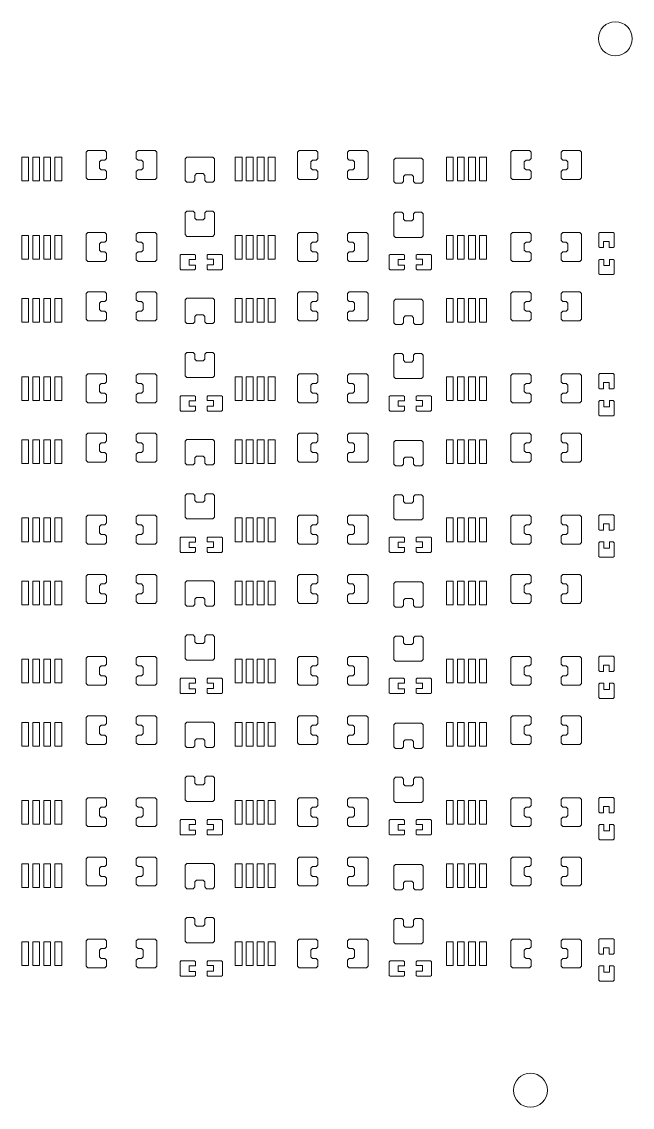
# Model space of a CAD drawing. Header units: millimetres. Extents: x 65 to 141, y 93 to 236.
# Drawn here: x 104.6 to 140.6, y 92.5 to 156.4 of the extents above; entities that cross this region are included whole.
import ezdxf

# ---------------------------------------------------------------- set-up
doc = ezdxf.new("R2010")
doc.units = ezdxf.units.MM
doc.header["$MEASUREMENT"] = 0
doc.layers.add('Multi-Layer', color=7, linetype='Continuous', lineweight=0)

# ---------------------------------------------------------------- blocks, each defined once
blk = doc.blocks.new('Block_0')
at = {"layer": 'Multi-Layer', "color": 1, "lineweight": 9, "true_color": 0xff0000}
for points in [[(105.005, 147.06), (105.005, 148.457), (104.599, 148.457), (104.599, 147.06)], [(105.249, 148.457), (105.249, 147.06), (105.655, 147.06), (105.655, 148.457)], [(105.899, 148.457), (105.899, 147.06), (106.305, 147.06), (106.305, 148.457)], [(106.549, 148.457), (106.549, 147.06), (106.955, 147.06), (106.955, 148.457)], [(108.393, 148.749), (108.393, 147.248), (108.493, 147.148), (109.501, 147.148), (109.601, 147.248), (109.601, 147.609), (109.501, 147.709), (109.29, 147.709), (109.19, 147.809), (109.19, 148.188), (109.29, 148.288), (109.501, 148.288), (109.601, 148.388), (109.601, 148.749), (109.501, 148.849), (108.493, 148.849)], [(112.558, 147.248), (112.558, 148.749), (112.458, 148.849), (111.451, 148.849), (111.351, 148.749), (111.351, 148.388), (111.451, 148.288), (111.662, 148.288), (111.762, 148.188), (111.762, 147.809), (111.662, 147.709), (111.451, 147.709), (111.351, 147.609), (111.351, 147.248), (111.451, 147.148), (112.458, 147.148)], [(115.955, 148.37), (115.855, 148.47), (114.327, 148.47), (114.227, 148.37), (114.227, 147.085), (114.327, 146.985), (114.697, 146.985), (114.797, 147.085), (114.797, 147.39), (114.897, 147.49), (115.284, 147.49), (115.384, 147.39), (115.384, 147.085), (115.484, 146.985), (115.855, 146.985), (115.955, 147.085)], [(117.578, 147.06), (117.578, 148.457), (117.172, 148.457), (117.172, 147.06)], [(118.228, 147.06), (118.228, 148.457), (117.822, 148.457), (117.822, 147.06)], [(118.472, 148.457), (118.472, 147.06), (118.878, 147.06), (118.878, 148.457)], [(119.122, 148.457), (119.122, 147.06), (119.528, 147.06), (119.528, 148.457)], [(120.839, 148.749), (120.839, 147.248), (120.939, 147.148), (121.947, 147.148), (122.047, 147.248), (122.047, 147.609), (121.947, 147.709), (121.736, 147.709), (121.636, 147.809), (121.636, 148.188), (121.736, 148.288), (121.947, 148.288), (122.047, 148.388), (122.047, 148.749), (121.947, 148.849), (120.939, 148.849)], [(125.005, 147.248), (125.005, 148.749), (124.905, 148.849), (123.897, 148.849), (123.797, 148.749), (123.797, 148.388), (123.897, 148.288), (124.108, 148.288), (124.208, 148.188), (124.208, 147.809), (124.108, 147.709), (123.897, 147.709), (123.797, 147.609), (123.797, 147.248), (123.897, 147.148), (124.905, 147.148)], [(128.245, 148.309), (128.145, 148.409), (126.617, 148.409), (126.517, 148.309), (126.517, 147.024), (126.617, 146.924), (126.987, 146.924), (127.087, 147.024), (127.087, 147.329), (127.187, 147.429), (127.575, 147.429), (127.675, 147.329), (127.675, 147.024), (127.775, 146.924), (128.145, 146.924), (128.245, 147.024)], [(130.024, 147.06), (130.024, 148.457), (129.618, 148.457), (129.618, 147.06)], [(130.268, 148.457), (130.268, 147.06), (130.674, 147.06), (130.674, 148.457)], [(130.918, 148.457), (130.918, 147.06), (131.324, 147.06), (131.324, 148.457)], [(131.568, 148.457), (131.568, 147.06), (131.974, 147.06), (131.974, 148.457)], [(133.412, 148.749), (133.412, 147.248), (133.512, 147.148), (134.52, 147.148), (134.62, 147.248), (134.62, 147.609), (134.52, 147.709), (134.309, 147.709), (134.209, 147.809), (134.209, 148.188), (134.309, 148.288), (134.52, 148.288), (134.62, 148.388), (134.62, 148.749), (134.52, 148.849), (133.512, 148.849)], [(137.578, 147.248), (137.578, 148.749), (137.478, 148.849), (136.47, 148.849), (136.37, 148.749), (136.37, 148.388), (136.47, 148.288), (136.681, 148.288), (136.781, 148.188), (136.781, 147.809), (136.681, 147.709), (136.47, 147.709), (136.37, 147.609), (136.37, 147.248), (136.47, 147.148), (137.478, 147.148)], [(114.227, 145.185), (114.227, 143.9), (114.327, 143.8), (115.855, 143.8), (115.955, 143.9), (115.955, 145.185), (115.855, 145.285), (115.484, 145.285), (115.384, 145.185), (115.384, 144.88), (115.284, 144.78), (114.897, 144.78), (114.797, 144.88), (114.797, 145.185), (114.697, 145.285), (114.327, 145.285)], [(126.517, 145.124), (126.517, 143.839), (126.617, 143.739), (128.145, 143.739), (128.245, 143.839), (128.245, 145.124), (128.145, 145.224), (127.775, 145.224), (127.675, 145.124), (127.675, 144.819), (127.575, 144.719), (127.187, 144.719), (127.087, 144.819), (127.087, 145.124), (126.987, 145.224), (126.617, 145.224)], [(105.005, 142.46), (105.005, 143.857), (104.599, 143.857), (104.599, 142.46)], [(105.249, 143.857), (105.249, 142.46), (105.655, 142.46), (105.655, 143.857)], [(105.899, 143.857), (105.899, 142.46), (106.305, 142.46), (106.305, 143.857)], [(106.549, 143.857), (106.549, 142.46), (106.955, 142.46), (106.955, 143.857)], [(108.393, 143.923), (108.393, 142.422), (108.493, 142.322), (109.501, 142.322), (109.601, 142.422), (109.601, 142.783), (109.501, 142.883), (109.29, 142.883), (109.19, 142.983), (109.19, 143.362), (109.29, 143.462), (109.501, 143.462), (109.601, 143.562), (109.601, 143.923), (109.501, 144.023), (108.493, 144.023)], [(112.558, 142.422), (112.558, 143.923), (112.458, 144.023), (111.451, 144.023), (111.351, 143.923), (111.351, 143.562), (111.451, 143.462), (111.662, 143.462), (111.762, 143.362), (111.762, 142.983), (111.662, 142.883), (111.451, 142.883), (111.351, 142.783), (111.351, 142.422), (111.451, 142.322), (112.458, 142.322)], [(117.578, 142.46), (117.578, 143.857), (117.172, 143.857), (117.172, 142.46)], [(118.228, 142.46), (118.228, 143.857), (117.822, 143.857), (117.822, 142.46)], [(118.472, 143.857), (118.472, 142.46), (118.878, 142.46), (118.878, 143.857)], [(119.122, 143.857), (119.122, 142.46), (119.528, 142.46), (119.528, 143.857)], [(120.839, 143.923), (120.839, 142.422), (120.939, 142.322), (121.947, 142.322), (122.047, 142.422), (122.047, 142.783), (121.947, 142.883), (121.736, 142.883), (121.636, 142.983), (121.636, 143.362), (121.736, 143.462), (121.947, 143.462), (122.047, 143.562), (122.047, 143.923), (121.947, 144.023), (120.939, 144.023)], [(125.005, 142.422), (125.005, 143.923), (124.905, 144.023), (123.897, 144.023), (123.797, 143.923), (123.797, 143.562), (123.897, 143.462), (124.108, 143.462), (124.208, 143.362), (124.208, 142.983), (124.108, 142.883), (123.897, 142.883), (123.797, 142.783), (123.797, 142.422), (123.897, 142.322), (124.905, 142.322)], [(130.024, 142.46), (130.024, 143.857), (129.618, 143.857), (129.618, 142.46)], [(130.268, 143.857), (130.268, 142.46), (130.674, 142.46), (130.674, 143.857)], [(130.918, 143.857), (130.918, 142.46), (131.324, 142.46), (131.324, 143.857)], [(131.568, 143.857), (131.568, 142.46), (131.974, 142.46), (131.974, 143.857)], [(133.412, 143.923), (133.412, 142.422), (133.512, 142.322), (134.52, 142.322), (134.62, 142.422), (134.62, 142.783), (134.52, 142.883), (134.309, 142.883), (134.209, 142.983), (134.209, 143.362), (134.309, 143.462), (134.52, 143.462), (134.62, 143.562), (134.62, 143.923), (134.52, 144.023), (133.512, 144.023)], [(137.578, 142.422), (137.578, 143.923), (137.478, 144.023), (136.47, 144.023), (136.37, 143.923), (136.37, 143.562), (136.47, 143.462), (136.681, 143.462), (136.781, 143.362), (136.781, 142.983), (136.681, 142.883), (136.47, 142.883), (136.37, 142.783), (136.37, 142.422), (136.47, 142.322), (137.478, 142.322)], [(139.501, 143.186), (139.501, 143.986), (139.451, 144.036), (138.651, 144.036), (138.601, 143.986), (138.601, 143.186), (138.651, 143.136), (138.879, 143.136), (138.879, 143.506), (139.209, 143.506), (139.209, 143.136), (139.451, 143.136)], [(113.93, 142.683), (113.93, 141.883), (113.98, 141.833), (114.78, 141.833), (114.83, 141.883), (114.83, 142.111), (114.46, 142.111), (114.46, 142.441), (114.83, 142.441), (114.83, 142.683), (114.78, 142.733), (113.98, 142.733)], [(116.42, 141.883), (116.42, 142.683), (116.37, 142.733), (115.57, 142.733), (115.52, 142.683), (115.52, 142.455), (115.89, 142.455), (115.89, 142.125), (115.52, 142.125), (115.52, 141.883), (115.57, 141.833), (116.37, 141.833)], [(126.249, 142.683), (126.249, 141.883), (126.299, 141.833), (127.099, 141.833), (127.149, 141.883), (127.149, 142.111), (126.779, 142.111), (126.779, 142.441), (127.149, 142.441), (127.149, 142.683), (127.099, 142.733), (126.299, 142.733)], [(128.739, 141.883), (128.739, 142.683), (128.689, 142.733), (127.889, 142.733), (127.839, 142.683), (127.839, 142.455), (128.209, 142.455), (128.209, 142.125), (127.839, 142.125), (127.839, 141.883), (127.889, 141.833), (128.689, 141.833)], [(138.601, 142.396), (138.601, 141.596), (138.651, 141.546), (139.451, 141.546), (139.501, 141.596), (139.501, 142.396), (139.451, 142.446), (139.223, 142.446), (139.223, 142.076), (138.893, 142.076), (138.893, 142.446), (138.651, 142.446)], [(105.005, 138.743), (105.005, 140.14), (104.599, 140.14), (104.599, 138.743)], [(105.249, 140.14), (105.249, 138.743), (105.655, 138.743), (105.655, 140.14)], [(105.899, 140.14), (105.899, 138.743), (106.305, 138.743), (106.305, 140.14)], [(106.549, 140.14), (106.549, 138.743), (106.955, 138.743), (106.955, 140.14)], [(108.393, 140.432), (108.393, 138.931), (108.493, 138.831), (109.501, 138.831), (109.601, 138.931), (109.601, 139.293), (109.501, 139.393), (109.29, 139.393), (109.19, 139.493), (109.19, 139.871), (109.29, 139.971), (109.501, 139.971), (109.601, 140.071), (109.601, 140.432), (109.501, 140.532), (108.493, 140.532)], [(112.558, 138.931), (112.558, 140.432), (112.458, 140.532), (111.451, 140.532), (111.351, 140.432), (111.351, 140.071), (111.451, 139.971), (111.662, 139.971), (111.762, 139.871), (111.762, 139.493), (111.662, 139.393), (111.451, 139.393), (111.351, 139.293), (111.351, 138.931), (111.451, 138.831), (112.458, 138.831)], [(114.327, 140.154), (114.227, 140.054), (114.227, 138.769), (114.327, 138.669), (114.697, 138.669), (114.797, 138.769), (114.797, 139.074), (114.897, 139.174), (115.284, 139.174), (115.384, 139.074), (115.384, 138.769), (115.484, 138.669), (115.855, 138.669), (115.955, 138.769), (115.955, 140.054), (115.855, 140.154)], [(117.578, 138.743), (117.578, 140.14), (117.172, 140.14), (117.172, 138.743)], [(118.228, 138.743), (118.228, 140.14), (117.822, 140.14), (117.822, 138.743)], [(118.472, 140.14), (118.472, 138.743), (118.878, 138.743), (118.878, 140.14)], [(119.122, 140.14), (119.122, 138.743), (119.528, 138.743), (119.528, 140.14)], [(120.839, 140.432), (120.839, 138.931), (120.939, 138.831), (121.947, 138.831), (122.047, 138.931), (122.047, 139.293), (121.947, 139.393), (121.736, 139.393), (121.636, 139.493), (121.636, 139.871), (121.736, 139.971), (121.947, 139.971), (122.047, 140.071), (122.047, 140.432), (121.947, 140.532), (120.939, 140.532)], [(125.005, 138.931), (125.005, 140.432), (124.905, 140.532), (123.897, 140.532), (123.797, 140.432), (123.797, 140.071), (123.897, 139.971), (124.108, 139.971), (124.208, 139.871), (124.208, 139.493), (124.108, 139.393), (123.897, 139.393), (123.797, 139.293), (123.797, 138.931), (123.897, 138.831), (124.905, 138.831)], [(126.617, 140.093), (126.517, 139.993), (126.517, 138.708), (126.617, 138.608), (126.987, 138.608), (127.087, 138.708), (127.087, 139.013), (127.187, 139.113), (127.575, 139.113), (127.675, 139.013), (127.675, 138.708), (127.775, 138.608), (128.145, 138.608), (128.245, 138.708), (128.245, 139.993), (128.145, 140.093)], [(130.024, 138.743), (130.024, 140.14), (129.618, 140.14), (129.618, 138.743)], [(130.268, 140.14), (130.268, 138.743), (130.674, 138.743), (130.674, 140.14)], [(130.918, 140.14), (130.918, 138.743), (131.324, 138.743), (131.324, 140.14)], [(131.568, 140.14), (131.568, 138.743), (131.974, 138.743), (131.974, 140.14)], [(133.412, 140.432), (133.412, 138.931), (133.512, 138.831), (134.52, 138.831), (134.62, 138.931), (134.62, 139.293), (134.52, 139.393), (134.309, 139.393), (134.209, 139.493), (134.209, 139.871), (134.309, 139.971), (134.52, 139.971), (134.62, 140.071), (134.62, 140.432), (134.52, 140.532), (133.512, 140.532)], [(137.578, 138.931), (137.578, 140.432), (137.478, 140.532), (136.47, 140.532), (136.37, 140.432), (136.37, 140.071), (136.47, 139.971), (136.681, 139.971), (136.781, 139.871), (136.781, 139.493), (136.681, 139.393), (136.47, 139.393), (136.37, 139.293), (136.37, 138.931), (136.47, 138.831), (137.478, 138.831)], [(114.227, 136.869), (114.227, 135.584), (114.327, 135.484), (115.855, 135.484), (115.955, 135.584), (115.955, 136.869), (115.855, 136.969), (115.484, 136.969), (115.384, 136.869), (115.384, 136.564), (115.284, 136.464), (114.897, 136.464), (114.797, 136.564), (114.797, 136.869), (114.697, 136.969), (114.327, 136.969)], [(126.517, 136.808), (126.517, 135.523), (126.617, 135.423), (128.145, 135.423), (128.245, 135.523), (128.245, 136.808), (128.145, 136.908), (127.775, 136.908), (127.675, 136.808), (127.675, 136.503), (127.575, 136.403), (127.187, 136.403), (127.087, 136.503), (127.087, 136.808), (126.987, 136.908), (126.617, 136.908)], [(105.005, 134.143), (105.005, 135.54), (104.599, 135.54), (104.599, 134.143)], [(105.249, 135.54), (105.249, 134.143), (105.655, 134.143), (105.655, 135.54)], [(105.899, 135.54), (105.899, 134.143), (106.305, 134.143), (106.305, 135.54)], [(106.549, 135.54), (106.549, 134.143), (106.955, 134.143), (106.955, 135.54)], [(108.393, 135.606), (108.393, 134.105), (108.493, 134.005), (109.501, 134.005), (109.601, 134.105), (109.601, 134.467), (109.501, 134.567), (109.29, 134.567), (109.19, 134.667), (109.19, 135.045), (109.29, 135.145), (109.501, 135.145), (109.601, 135.245), (109.601, 135.606), (109.501, 135.706), (108.493, 135.706)], [(112.558, 134.105), (112.558, 135.606), (112.458, 135.706), (111.451, 135.706), (111.351, 135.606), (111.351, 135.245), (111.451, 135.145), (111.662, 135.145), (111.762, 135.045), (111.762, 134.667), (111.662, 134.567), (111.451, 134.567), (111.351, 134.467), (111.351, 134.105), (111.451, 134.005), (112.458, 134.005)], [(117.578, 134.143), (117.578, 135.54), (117.172, 135.54), (117.172, 134.143)], [(118.228, 134.143), (118.228, 135.54), (117.822, 135.54), (117.822, 134.143)], [(118.472, 135.54), (118.472, 134.143), (118.878, 134.143), (118.878, 135.54)], [(119.122, 135.54), (119.122, 134.143), (119.528, 134.143), (119.528, 135.54)], [(120.839, 135.606), (120.839, 134.105), (120.939, 134.005), (121.947, 134.005), (122.047, 134.105), (122.047, 134.467), (121.947, 134.567), (121.736, 134.567), (121.636, 134.667), (121.636, 135.045), (121.736, 135.145), (121.947, 135.145), (122.047, 135.245), (122.047, 135.606), (121.947, 135.706), (120.939, 135.706)], [(125.005, 134.105), (125.005, 135.606), (124.905, 135.706), (123.897, 135.706), (123.797, 135.606), (123.797, 135.245), (123.897, 135.145), (124.108, 135.145), (124.208, 135.045), (124.208, 134.667), (124.108, 134.567), (123.897, 134.567), (123.797, 134.467), (123.797, 134.105), (123.897, 134.005), (124.905, 134.005)], [(130.024, 134.143), (130.024, 135.54), (129.618, 135.54), (129.618, 134.143)], [(130.268, 135.54), (130.268, 134.143), (130.674, 134.143), (130.674, 135.54)], [(130.918, 135.54), (130.918, 134.143), (131.324, 134.143), (131.324, 135.54)], [(131.568, 135.54), (131.568, 134.143), (131.974, 134.143), (131.974, 135.54)], [(133.412, 135.606), (133.412, 134.105), (133.512, 134.005), (134.52, 134.005), (134.62, 134.105), (134.62, 134.467), (134.52, 134.567), (134.309, 134.567), (134.209, 134.667), (134.209, 135.045), (134.309, 135.145), (134.52, 135.145), (134.62, 135.245), (134.62, 135.606), (134.52, 135.706), (133.512, 135.706)], [(137.578, 134.105), (137.578, 135.606), (137.478, 135.706), (136.47, 135.706), (136.37, 135.606), (136.37, 135.245), (136.47, 135.145), (136.681, 135.145), (136.781, 135.045), (136.781, 134.667), (136.681, 134.567), (136.47, 134.567), (136.37, 134.467), (136.37, 134.105), (136.47, 134.005), (137.478, 134.005)], [(139.501, 134.87), (139.501, 135.67), (139.451, 135.72), (138.651, 135.72), (138.601, 135.67), (138.601, 134.87), (138.651, 134.82), (138.879, 134.82), (138.879, 135.19), (139.209, 135.19), (139.209, 134.82), (139.451, 134.82)], [(113.93, 134.367), (113.93, 133.567), (113.98, 133.517), (114.78, 133.517), (114.83, 133.567), (114.83, 133.795), (114.46, 133.795), (114.46, 134.125), (114.83, 134.125), (114.83, 134.367), (114.78, 134.417), (113.98, 134.417)], [(116.42, 133.567), (116.42, 134.367), (116.37, 134.417), (115.57, 134.417), (115.52, 134.367), (115.52, 134.139), (115.89, 134.139), (115.89, 133.809), (115.52, 133.809), (115.52, 133.567), (115.57, 133.517), (116.37, 133.517)], [(126.249, 134.367), (126.249, 133.567), (126.299, 133.517), (127.099, 133.517), (127.149, 133.567), (127.149, 133.795), (126.779, 133.795), (126.779, 134.125), (127.149, 134.125), (127.149, 134.367), (127.099, 134.417), (126.299, 134.417)], [(128.739, 133.567), (128.739, 134.367), (128.689, 134.417), (127.889, 134.417), (127.839, 134.367), (127.839, 134.139), (128.209, 134.139), (128.209, 133.809), (127.839, 133.809), (127.839, 133.567), (127.889, 133.517), (128.689, 133.517)], [(138.601, 134.08), (138.601, 133.28), (138.651, 133.23), (139.451, 133.23), (139.501, 133.28), (139.501, 134.08), (139.451, 134.13), (139.223, 134.13), (139.223, 133.76), (138.893, 133.76), (138.893, 134.13), (138.651, 134.13)], [(105.005, 130.427), (105.005, 131.824), (104.599, 131.824), (104.599, 130.427)], [(105.249, 131.824), (105.249, 130.427), (105.655, 130.427), (105.655, 131.824)], [(105.899, 131.824), (105.899, 130.427), (106.305, 130.427), (106.305, 131.824)], [(106.549, 131.824), (106.549, 130.427), (106.955, 130.427), (106.955, 131.824)], [(108.393, 132.116), (108.393, 130.615), (108.493, 130.515), (109.501, 130.515), (109.601, 130.615), (109.601, 130.976), (109.501, 131.076), (109.29, 131.076), (109.19, 131.176), (109.19, 131.554), (109.29, 131.654), (109.501, 131.654), (109.601, 131.754), (109.601, 132.116), (109.501, 132.216), (108.493, 132.216)], [(112.558, 130.615), (112.558, 132.116), (112.458, 132.216), (111.451, 132.216), (111.351, 132.116), (111.351, 131.754), (111.451, 131.654), (111.662, 131.654), (111.762, 131.554), (111.762, 131.176), (111.662, 131.076), (111.451, 131.076), (111.351, 130.976), (111.351, 130.615), (111.451, 130.515), (112.458, 130.515)], [(114.327, 131.837), (114.227, 131.737), (114.227, 130.452), (114.327, 130.352), (114.697, 130.352), (114.797, 130.452), (114.797, 130.757), (114.897, 130.857), (115.284, 130.857), (115.384, 130.757), (115.384, 130.452), (115.484, 130.352), (115.855, 130.352), (115.955, 130.452), (115.955, 131.737), (115.855, 131.837)], [(117.578, 130.427), (117.578, 131.824), (117.172, 131.824), (117.172, 130.427)], [(118.228, 130.427), (118.228, 131.824), (117.822, 131.824), (117.822, 130.427)], [(118.472, 131.824), (118.472, 130.427), (118.878, 130.427), (118.878, 131.824)], [(119.122, 131.824), (119.122, 130.427), (119.528, 130.427), (119.528, 131.824)], [(120.839, 132.116), (120.839, 130.615), (120.939, 130.515), (121.947, 130.515), (122.047, 130.615), (122.047, 130.976), (121.947, 131.076), (121.736, 131.076), (121.636, 131.176), (121.636, 131.554), (121.736, 131.654), (121.947, 131.654), (122.047, 131.754), (122.047, 132.116), (121.947, 132.216), (120.939, 132.216)], [(125.005, 130.615), (125.005, 132.116), (124.905, 132.216), (123.897, 132.216), (123.797, 132.116), (123.797, 131.754), (123.897, 131.654), (124.108, 131.654), (124.208, 131.554), (124.208, 131.176), (124.108, 131.076), (123.897, 131.076), (123.797, 130.976), (123.797, 130.615), (123.897, 130.515), (124.905, 130.515)], [(126.617, 131.776), (126.517, 131.676), (126.517, 130.391), (126.617, 130.291), (126.987, 130.291), (127.087, 130.391), (127.087, 130.696), (127.187, 130.796), (127.575, 130.796), (127.675, 130.696), (127.675, 130.391), (127.775, 130.291), (128.145, 130.291), (128.245, 130.391), (128.245, 131.676), (128.145, 131.776)], [(130.024, 130.427), (130.024, 131.824), (129.618, 131.824), (129.618, 130.427)], [(130.268, 131.824), (130.268, 130.427), (130.674, 130.427), (130.674, 131.824)], [(130.918, 131.824), (130.918, 130.427), (131.324, 130.427), (131.324, 131.824)], [(131.568, 131.824), (131.568, 130.427), (131.974, 130.427), (131.974, 131.824)], [(133.412, 132.116), (133.412, 130.615), (133.512, 130.515), (134.52, 130.515), (134.62, 130.615), (134.62, 130.976), (134.52, 131.076), (134.309, 131.076), (134.209, 131.176), (134.209, 131.554), (134.309, 131.654), (134.52, 131.654), (134.62, 131.754), (134.62, 132.116), (134.52, 132.216), (133.512, 132.216)], [(137.578, 130.615), (137.578, 132.116), (137.478, 132.216), (136.47, 132.216), (136.37, 132.116), (136.37, 131.754), (136.47, 131.654), (136.681, 131.654), (136.781, 131.554), (136.781, 131.176), (136.681, 131.076), (136.47, 131.076), (136.37, 130.976), (136.37, 130.615), (136.47, 130.515), (137.478, 130.515)], [(114.227, 128.552), (114.227, 127.267), (114.327, 127.167), (115.855, 127.167), (115.955, 127.267), (115.955, 128.552), (115.855, 128.652), (115.484, 128.652), (115.384, 128.552), (115.384, 128.247), (115.284, 128.147), (114.897, 128.147), (114.797, 128.247), (114.797, 128.552), (114.697, 128.652), (114.327, 128.652)], [(126.517, 128.491), (126.517, 127.206), (126.617, 127.106), (128.145, 127.106), (128.245, 127.206), (128.245, 128.491), (128.145, 128.591), (127.775, 128.591), (127.675, 128.491), (127.675, 128.186), (127.575, 128.086), (127.187, 128.086), (127.087, 128.186), (127.087, 128.491), (126.987, 128.591), (126.617, 128.591)], [(105.005, 125.827), (105.005, 127.224), (104.599, 127.224), (104.599, 125.827)], [(105.249, 127.224), (105.249, 125.827), (105.655, 125.827), (105.655, 127.224)], [(105.899, 127.224), (105.899, 125.827), (106.305, 125.827), (106.305, 127.224)], [(106.549, 127.224), (106.549, 125.827), (106.955, 125.827), (106.955, 127.224)], [(108.393, 127.29), (108.393, 125.789), (108.493, 125.689), (109.501, 125.689), (109.601, 125.789), (109.601, 126.15), (109.501, 126.25), (109.29, 126.25), (109.19, 126.35), (109.19, 126.728), (109.29, 126.828), (109.501, 126.828), (109.601, 126.928), (109.601, 127.29), (109.501, 127.39), (108.493, 127.39)], [(112.558, 125.789), (112.558, 127.29), (112.458, 127.39), (111.451, 127.39), (111.351, 127.29), (111.351, 126.928), (111.451, 126.828), (111.662, 126.828), (111.762, 126.728), (111.762, 126.35), (111.662, 126.25), (111.451, 126.25), (111.351, 126.15), (111.351, 125.789), (111.451, 125.689), (112.458, 125.689)], [(117.578, 125.827), (117.578, 127.224), (117.172, 127.224), (117.172, 125.827)], [(118.228, 125.827), (118.228, 127.224), (117.822, 127.224), (117.822, 125.827)], [(118.472, 127.224), (118.472, 125.827), (118.878, 125.827), (118.878, 127.224)], [(119.122, 127.224), (119.122, 125.827), (119.528, 125.827), (119.528, 127.224)], [(120.839, 127.29), (120.839, 125.789), (120.939, 125.689), (121.947, 125.689), (122.047, 125.789), (122.047, 126.15), (121.947, 126.25), (121.736, 126.25), (121.636, 126.35), (121.636, 126.728), (121.736, 126.828), (121.947, 126.828), (122.047, 126.928), (122.047, 127.29), (121.947, 127.39), (120.939, 127.39)], [(125.005, 125.789), (125.005, 127.29), (124.905, 127.39), (123.897, 127.39), (123.797, 127.29), (123.797, 126.928), (123.897, 126.828), (124.108, 126.828), (124.208, 126.728), (124.208, 126.35), (124.108, 126.25), (123.897, 126.25), (123.797, 126.15), (123.797, 125.789), (123.897, 125.689), (124.905, 125.689)], [(130.024, 125.827), (130.024, 127.224), (129.618, 127.224), (129.618, 125.827)], [(130.268, 127.224), (130.268, 125.827), (130.674, 125.827), (130.674, 127.224)], [(130.918, 127.224), (130.918, 125.827), (131.324, 125.827), (131.324, 127.224)], [(131.568, 127.224), (131.568, 125.827), (131.974, 125.827), (131.974, 127.224)], [(133.412, 127.29), (133.412, 125.789), (133.512, 125.689), (134.52, 125.689), (134.62, 125.789), (134.62, 126.15), (134.52, 126.25), (134.309, 126.25), (134.209, 126.35), (134.209, 126.728), (134.309, 126.828), (134.52, 126.828), (134.62, 126.928), (134.62, 127.29), (134.52, 127.39), (133.512, 127.39)], [(137.578, 125.789), (137.578, 127.29), (137.478, 127.39), (136.47, 127.39), (136.37, 127.29), (136.37, 126.928), (136.47, 126.828), (136.681, 126.828), (136.781, 126.728), (136.781, 126.35), (136.681, 126.25), (136.47, 126.25), (136.37, 126.15), (136.37, 125.789), (136.47, 125.689), (137.478, 125.689)], [(139.501, 126.553), (139.501, 127.353), (139.451, 127.403), (138.651, 127.403), (138.601, 127.353), (138.601, 126.553), (138.651, 126.503), (138.879, 126.503), (138.879, 126.873), (139.209, 126.873), (139.209, 126.503), (139.451, 126.503)], [(113.93, 126.05), (113.93, 125.25), (113.98, 125.2), (114.78, 125.2), (114.83, 125.25), (114.83, 125.478), (114.46, 125.478), (114.46, 125.808), (114.83, 125.808), (114.83, 126.05), (114.78, 126.1), (113.98, 126.1)], [(116.42, 125.25), (116.42, 126.05), (116.37, 126.1), (115.57, 126.1), (115.52, 126.05), (115.52, 125.822), (115.89, 125.822), (115.89, 125.492), (115.52, 125.492), (115.52, 125.25), (115.57, 125.2), (116.37, 125.2)], [(126.249, 126.05), (126.249, 125.25), (126.299, 125.2), (127.099, 125.2), (127.149, 125.25), (127.149, 125.478), (126.779, 125.478), (126.779, 125.808), (127.149, 125.808), (127.149, 126.05), (127.099, 126.1), (126.299, 126.1)], [(128.739, 125.25), (128.739, 126.05), (128.689, 126.1), (127.889, 126.1), (127.839, 126.05), (127.839, 125.822), (128.209, 125.822), (128.209, 125.492), (127.839, 125.492), (127.839, 125.25), (127.889, 125.2), (128.689, 125.2)], [(138.601, 125.763), (138.601, 124.963), (138.651, 124.913), (139.451, 124.913), (139.501, 124.963), (139.501, 125.763), (139.451, 125.813), (139.223, 125.813), (139.223, 125.443), (138.893, 125.443), (138.893, 125.813), (138.651, 125.813)], [(105.005, 122.11), (105.005, 123.507), (104.599, 123.507), (104.599, 122.11)], [(105.249, 123.507), (105.249, 122.11), (105.655, 122.11), (105.655, 123.507)], [(105.899, 123.507), (105.899, 122.11), (106.305, 122.11), (106.305, 123.507)], [(106.549, 123.507), (106.549, 122.11), (106.955, 122.11), (106.955, 123.507)], [(108.393, 123.799), (108.393, 122.298), (108.493, 122.198), (109.501, 122.198), (109.601, 122.298), (109.601, 122.66), (109.501, 122.759), (109.29, 122.759), (109.19, 122.859), (109.19, 123.238), (109.29, 123.338), (109.501, 123.338), (109.601, 123.438), (109.601, 123.799), (109.501, 123.899), (108.493, 123.899)], [(112.558, 122.298), (112.558, 123.799), (112.458, 123.899), (111.451, 123.899), (111.351, 123.799), (111.351, 123.438), (111.451, 123.338), (111.662, 123.338), (111.762, 123.238), (111.762, 122.859), (111.662, 122.759), (111.451, 122.759), (111.351, 122.66), (111.351, 122.298), (111.451, 122.198), (112.458, 122.198)], [(114.327, 123.521), (114.227, 123.421), (114.227, 122.136), (114.327, 122.036), (114.697, 122.036), (114.797, 122.136), (114.797, 122.441), (114.897, 122.54), (115.284, 122.54), (115.384, 122.441), (115.384, 122.136), (115.484, 122.036), (115.855, 122.036), (115.955, 122.136), (115.955, 123.421), (115.855, 123.521)], [(117.578, 122.11), (117.578, 123.507), (117.172, 123.507), (117.172, 122.11)], [(118.228, 122.11), (118.228, 123.507), (117.822, 123.507), (117.822, 122.11)], [(118.472, 123.507), (118.472, 122.11), (118.878, 122.11), (118.878, 123.507)], [(119.122, 123.507), (119.122, 122.11), (119.528, 122.11), (119.528, 123.507)], [(120.839, 123.799), (120.839, 122.298), (120.939, 122.198), (121.947, 122.198), (122.047, 122.298), (122.047, 122.66), (121.947, 122.759), (121.736, 122.759), (121.636, 122.859), (121.636, 123.238), (121.736, 123.338), (121.947, 123.338), (122.047, 123.438), (122.047, 123.799), (121.947, 123.899), (120.939, 123.899)], [(125.005, 122.298), (125.005, 123.799), (124.905, 123.899), (123.897, 123.899), (123.797, 123.799), (123.797, 123.438), (123.897, 123.338), (124.108, 123.338), (124.208, 123.238), (124.208, 122.859), (124.108, 122.759), (123.897, 122.759), (123.797, 122.66), (123.797, 122.298), (123.897, 122.198), (124.905, 122.198)], [(126.617, 123.46), (126.517, 123.36), (126.517, 122.075), (126.617, 121.975), (126.987, 121.975), (127.087, 122.075), (127.087, 122.38), (127.187, 122.48), (127.575, 122.48), (127.675, 122.38), (127.675, 122.075), (127.775, 121.975), (128.145, 121.975), (128.245, 122.075), (128.245, 123.36), (128.145, 123.46)], [(130.024, 122.11), (130.024, 123.507), (129.618, 123.507), (129.618, 122.11)], [(130.268, 123.507), (130.268, 122.11), (130.674, 122.11), (130.674, 123.507)], [(130.918, 123.507), (130.918, 122.11), (131.324, 122.11), (131.324, 123.507)], [(131.568, 123.507), (131.568, 122.11), (131.974, 122.11), (131.974, 123.507)], [(133.412, 123.799), (133.412, 122.298), (133.512, 122.198), (134.52, 122.198), (134.62, 122.298), (134.62, 122.66), (134.52, 122.759), (134.309, 122.759), (134.209, 122.859), (134.209, 123.238), (134.309, 123.338), (134.52, 123.338), (134.62, 123.438), (134.62, 123.799), (134.52, 123.899), (133.512, 123.899)], [(137.578, 122.298), (137.578, 123.799), (137.478, 123.899), (136.47, 123.899), (136.37, 123.799), (136.37, 123.438), (136.47, 123.338), (136.681, 123.338), (136.781, 123.238), (136.781, 122.859), (136.681, 122.759), (136.47, 122.759), (136.37, 122.66), (136.37, 122.298), (136.47, 122.198), (137.478, 122.198)], [(114.227, 120.236), (114.227, 118.951), (114.327, 118.851), (115.855, 118.851), (115.955, 118.951), (115.955, 120.236), (115.855, 120.336), (115.484, 120.336), (115.384, 120.236), (115.384, 119.931), (115.284, 119.831), (114.897, 119.831), (114.797, 119.931), (114.797, 120.236), (114.697, 120.336), (114.327, 120.336)], [(126.517, 120.175), (126.517, 118.89), (126.617, 118.79), (128.145, 118.79), (128.245, 118.89), (128.245, 120.175), (128.145, 120.275), (127.775, 120.275), (127.675, 120.175), (127.675, 119.87), (127.575, 119.77), (127.187, 119.77), (127.087, 119.87), (127.087, 120.175), (126.987, 120.275), (126.617, 120.275)], [(105.005, 117.51), (105.005, 118.907), (104.599, 118.907), (104.599, 117.51)], [(105.249, 118.907), (105.249, 117.51), (105.655, 117.51), (105.655, 118.907)], [(105.899, 118.907), (105.899, 117.51), (106.305, 117.51), (106.305, 118.907)], [(106.549, 118.907), (106.549, 117.51), (106.955, 117.51), (106.955, 118.907)], [(108.393, 118.973), (108.393, 117.472), (108.493, 117.372), (109.501, 117.372), (109.601, 117.472), (109.601, 117.833), (109.501, 117.933), (109.29, 117.933), (109.19, 118.033), (109.19, 118.412), (109.29, 118.512), (109.501, 118.512), (109.601, 118.612), (109.601, 118.973), (109.501, 119.073), (108.493, 119.073)], [(112.558, 117.472), (112.558, 118.973), (112.458, 119.073), (111.451, 119.073), (111.351, 118.973), (111.351, 118.612), (111.451, 118.512), (111.662, 118.512), (111.762, 118.412), (111.762, 118.033), (111.662, 117.933), (111.451, 117.933), (111.351, 117.833), (111.351, 117.472), (111.451, 117.372), (112.458, 117.372)], [(117.578, 117.51), (117.578, 118.907), (117.172, 118.907), (117.172, 117.51)], [(118.228, 117.51), (118.228, 118.907), (117.822, 118.907), (117.822, 117.51)], [(118.472, 118.907), (118.472, 117.51), (118.878, 117.51), (118.878, 118.907)], [(119.122, 118.907), (119.122, 117.51), (119.528, 117.51), (119.528, 118.907)], [(120.839, 118.973), (120.839, 117.472), (120.939, 117.372), (121.947, 117.372), (122.047, 117.472), (122.047, 117.833), (121.947, 117.933), (121.736, 117.933), (121.636, 118.033), (121.636, 118.412), (121.736, 118.512), (121.947, 118.512), (122.047, 118.612), (122.047, 118.973), (121.947, 119.073), (120.939, 119.073)], [(125.005, 117.472), (125.005, 118.973), (124.905, 119.073), (123.897, 119.073), (123.797, 118.973), (123.797, 118.612), (123.897, 118.512), (124.108, 118.512), (124.208, 118.412), (124.208, 118.033), (124.108, 117.933), (123.897, 117.933), (123.797, 117.833), (123.797, 117.472), (123.897, 117.372), (124.905, 117.372)], [(130.024, 117.51), (130.024, 118.907), (129.618, 118.907), (129.618, 117.51)], [(130.268, 118.907), (130.268, 117.51), (130.674, 117.51), (130.674, 118.907)], [(130.918, 118.907), (130.918, 117.51), (131.324, 117.51), (131.324, 118.907)], [(131.568, 118.907), (131.568, 117.51), (131.974, 117.51), (131.974, 118.907)], [(133.412, 118.973), (133.412, 117.472), (133.512, 117.372), (134.52, 117.372), (134.62, 117.472), (134.62, 117.833), (134.52, 117.933), (134.309, 117.933), (134.209, 118.033), (134.209, 118.412), (134.309, 118.512), (134.52, 118.512), (134.62, 118.612), (134.62, 118.973), (134.52, 119.073), (133.512, 119.073)], [(137.578, 117.472), (137.578, 118.973), (137.478, 119.073), (136.47, 119.073), (136.37, 118.973), (136.37, 118.612), (136.47, 118.512), (136.681, 118.512), (136.781, 118.412), (136.781, 118.033), (136.681, 117.933), (136.47, 117.933), (136.37, 117.833), (136.37, 117.472), (136.47, 117.372), (137.478, 117.372)], [(139.501, 118.237), (139.501, 119.037), (139.451, 119.087), (138.651, 119.087), (138.601, 119.037), (138.601, 118.237), (138.651, 118.187), (138.879, 118.187), (138.879, 118.557), (139.209, 118.557), (139.209, 118.187), (139.451, 118.187)], [(113.93, 117.734), (113.93, 116.934), (113.98, 116.884), (114.78, 116.884), (114.83, 116.934), (114.83, 117.162), (114.46, 117.162), (114.46, 117.492), (114.83, 117.492), (114.83, 117.734), (114.78, 117.784), (113.98, 117.784)], [(116.42, 116.934), (116.42, 117.734), (116.37, 117.784), (115.57, 117.784), (115.52, 117.734), (115.52, 117.506), (115.89, 117.506), (115.89, 117.176), (115.52, 117.176), (115.52, 116.934), (115.57, 116.884), (116.37, 116.884)], [(126.249, 117.734), (126.249, 116.934), (126.299, 116.884), (127.099, 116.884), (127.149, 116.934), (127.149, 117.162), (126.779, 117.162), (126.779, 117.492), (127.149, 117.492), (127.149, 117.734), (127.099, 117.784), (126.299, 117.784)], [(128.739, 116.934), (128.739, 117.734), (128.689, 117.784), (127.889, 117.784), (127.839, 117.734), (127.839, 117.506), (128.209, 117.506), (128.209, 117.176), (127.839, 117.176), (127.839, 116.934), (127.889, 116.884), (128.689, 116.884)], [(138.601, 117.447), (138.601, 116.647), (138.651, 116.597), (139.451, 116.597), (139.501, 116.647), (139.501, 117.447), (139.451, 117.497), (139.223, 117.497), (139.223, 117.127), (138.893, 117.127), (138.893, 117.497), (138.651, 117.497)], [(105.005, 113.794), (105.005, 115.191), (104.599, 115.191), (104.599, 113.794)], [(105.249, 115.191), (105.249, 113.794), (105.655, 113.794), (105.655, 115.191)], [(105.899, 115.191), (105.899, 113.794), (106.305, 113.794), (106.305, 115.191)], [(106.549, 115.191), (106.549, 113.794), (106.955, 113.794), (106.955, 115.191)], [(108.393, 115.483), (108.393, 113.982), (108.493, 113.882), (109.501, 113.882), (109.601, 113.982), (109.601, 114.343), (109.501, 114.443), (109.29, 114.443), (109.19, 114.543), (109.19, 114.921), (109.29, 115.021), (109.501, 115.021), (109.601, 115.121), (109.601, 115.483), (109.501, 115.583), (108.493, 115.583)], [(112.558, 113.982), (112.558, 115.483), (112.458, 115.583), (111.451, 115.583), (111.351, 115.483), (111.351, 115.121), (111.451, 115.021), (111.662, 115.021), (111.762, 114.921), (111.762, 114.543), (111.662, 114.443), (111.451, 114.443), (111.351, 114.343), (111.351, 113.982), (111.451, 113.882), (112.458, 113.882)], [(114.327, 115.204), (114.227, 115.104), (114.227, 113.819), (114.327, 113.719), (114.697, 113.719), (114.797, 113.819), (114.797, 114.124), (114.897, 114.224), (115.284, 114.224), (115.384, 114.124), (115.384, 113.819), (115.484, 113.719), (115.855, 113.719), (115.955, 113.819), (115.955, 115.104), (115.855, 115.204)], [(117.578, 113.794), (117.578, 115.191), (117.172, 115.191), (117.172, 113.794)], [(118.228, 113.794), (118.228, 115.191), (117.822, 115.191), (117.822, 113.794)], [(118.472, 115.191), (118.472, 113.794), (118.878, 113.794), (118.878, 115.191)], [(119.122, 115.191), (119.122, 113.794), (119.528, 113.794), (119.528, 115.191)], [(120.839, 115.483), (120.839, 113.982), (120.939, 113.882), (121.947, 113.882), (122.047, 113.982), (122.047, 114.343), (121.947, 114.443), (121.736, 114.443), (121.636, 114.543), (121.636, 114.921), (121.736, 115.021), (121.947, 115.021), (122.047, 115.121), (122.047, 115.483), (121.947, 115.583), (120.939, 115.583)], [(125.005, 113.982), (125.005, 115.483), (124.905, 115.583), (123.897, 115.583), (123.797, 115.483), (123.797, 115.121), (123.897, 115.021), (124.108, 115.021), (124.208, 114.921), (124.208, 114.543), (124.108, 114.443), (123.897, 114.443), (123.797, 114.343), (123.797, 113.982), (123.897, 113.882), (124.905, 113.882)], [(126.617, 115.143), (126.517, 115.043), (126.517, 113.758), (126.617, 113.658), (126.987, 113.658), (127.087, 113.758), (127.087, 114.063), (127.187, 114.163), (127.575, 114.163), (127.675, 114.063), (127.675, 113.758), (127.775, 113.658), (128.145, 113.658), (128.245, 113.758), (128.245, 115.043), (128.145, 115.143)], [(130.024, 113.794), (130.024, 115.191), (129.618, 115.191), (129.618, 113.794)], [(130.268, 115.191), (130.268, 113.794), (130.674, 113.794), (130.674, 115.191)], [(130.918, 115.191), (130.918, 113.794), (131.324, 113.794), (131.324, 115.191)], [(131.568, 115.191), (131.568, 113.794), (131.974, 113.794), (131.974, 115.191)], [(133.412, 115.483), (133.412, 113.982), (133.512, 113.882), (134.52, 113.882), (134.62, 113.982), (134.62, 114.343), (134.52, 114.443), (134.309, 114.443), (134.209, 114.543), (134.209, 114.921), (134.309, 115.021), (134.52, 115.021), (134.62, 115.121), (134.62, 115.483), (134.52, 115.583), (133.512, 115.583)], [(137.578, 113.982), (137.578, 115.483), (137.478, 115.583), (136.47, 115.583), (136.37, 115.483), (136.37, 115.121), (136.47, 115.021), (136.681, 115.021), (136.781, 114.921), (136.781, 114.543), (136.681, 114.443), (136.47, 114.443), (136.37, 114.343), (136.37, 113.982), (136.47, 113.882), (137.478, 113.882)], [(114.227, 111.919), (114.227, 110.634), (114.327, 110.534), (115.855, 110.534), (115.955, 110.634), (115.955, 111.919), (115.855, 112.019), (115.484, 112.019), (115.384, 111.919), (115.384, 111.614), (115.284, 111.514), (114.897, 111.514), (114.797, 111.614), (114.797, 111.919), (114.697, 112.019), (114.327, 112.019)], [(126.517, 111.858), (126.517, 110.573), (126.617, 110.473), (128.145, 110.473), (128.245, 110.573), (128.245, 111.858), (128.145, 111.958), (127.775, 111.958), (127.675, 111.858), (127.675, 111.553), (127.575, 111.453), (127.187, 111.453), (127.087, 111.553), (127.087, 111.858), (126.987, 111.958), (126.617, 111.958)], [(105.005, 109.194), (105.005, 110.591), (104.599, 110.591), (104.599, 109.194)], [(105.249, 110.591), (105.249, 109.194), (105.655, 109.194), (105.655, 110.591)], [(105.899, 110.591), (105.899, 109.194), (106.305, 109.194), (106.305, 110.591)], [(106.549, 110.591), (106.549, 109.194), (106.955, 109.194), (106.955, 110.591)], [(108.393, 110.657), (108.393, 109.156), (108.493, 109.056), (109.501, 109.056), (109.601, 109.156), (109.601, 109.517), (109.501, 109.617), (109.29, 109.617), (109.19, 109.717), (109.19, 110.095), (109.29, 110.195), (109.501, 110.195), (109.601, 110.295), (109.601, 110.657), (109.501, 110.757), (108.493, 110.757)], [(112.558, 109.156), (112.558, 110.657), (112.458, 110.757), (111.451, 110.757), (111.351, 110.657), (111.351, 110.295), (111.451, 110.195), (111.662, 110.195), (111.762, 110.095), (111.762, 109.717), (111.662, 109.617), (111.451, 109.617), (111.351, 109.517), (111.351, 109.156), (111.451, 109.056), (112.458, 109.056)], [(117.578, 109.194), (117.578, 110.591), (117.172, 110.591), (117.172, 109.194)], [(118.228, 109.194), (118.228, 110.591), (117.822, 110.591), (117.822, 109.194)], [(118.472, 110.591), (118.472, 109.194), (118.878, 109.194), (118.878, 110.591)], [(119.122, 110.591), (119.122, 109.194), (119.528, 109.194), (119.528, 110.591)], [(120.839, 110.657), (120.839, 109.156), (120.939, 109.056), (121.947, 109.056), (122.047, 109.156), (122.047, 109.517), (121.947, 109.617), (121.736, 109.617), (121.636, 109.717), (121.636, 110.095), (121.736, 110.195), (121.947, 110.195), (122.047, 110.295), (122.047, 110.657), (121.947, 110.757), (120.939, 110.757)], [(125.005, 109.156), (125.005, 110.657), (124.905, 110.757), (123.897, 110.757), (123.797, 110.657), (123.797, 110.295), (123.897, 110.195), (124.108, 110.195), (124.208, 110.095), (124.208, 109.717), (124.108, 109.617), (123.897, 109.617), (123.797, 109.517), (123.797, 109.156), (123.897, 109.056), (124.905, 109.056)], [(130.024, 109.194), (130.024, 110.591), (129.618, 110.591), (129.618, 109.194)], [(130.268, 110.591), (130.268, 109.194), (130.674, 109.194), (130.674, 110.591)], [(130.918, 110.591), (130.918, 109.194), (131.324, 109.194), (131.324, 110.591)], [(131.568, 110.591), (131.568, 109.194), (131.974, 109.194), (131.974, 110.591)], [(133.412, 110.657), (133.412, 109.156), (133.512, 109.056), (134.52, 109.056), (134.62, 109.156), (134.62, 109.517), (134.52, 109.617), (134.309, 109.617), (134.209, 109.717), (134.209, 110.095), (134.309, 110.195), (134.52, 110.195), (134.62, 110.295), (134.62, 110.657), (134.52, 110.757), (133.512, 110.757)], [(137.578, 109.156), (137.578, 110.657), (137.478, 110.757), (136.47, 110.757), (136.37, 110.657), (136.37, 110.295), (136.47, 110.195), (136.681, 110.195), (136.781, 110.095), (136.781, 109.717), (136.681, 109.617), (136.47, 109.617), (136.37, 109.517), (136.37, 109.156), (136.47, 109.056), (137.478, 109.056)], [(139.501, 109.92), (139.501, 110.72), (139.451, 110.77), (138.651, 110.77), (138.601, 110.72), (138.601, 109.92), (138.651, 109.87), (138.879, 109.87), (138.879, 110.24), (139.209, 110.24), (139.209, 109.87), (139.451, 109.87)], [(113.93, 109.417), (113.93, 108.617), (113.98, 108.567), (114.78, 108.567), (114.83, 108.617), (114.83, 108.845), (114.46, 108.845), (114.46, 109.175), (114.83, 109.175), (114.83, 109.417), (114.78, 109.467), (113.98, 109.467)], [(116.42, 108.617), (116.42, 109.417), (116.37, 109.467), (115.57, 109.467), (115.52, 109.417), (115.52, 109.189), (115.89, 109.189), (115.89, 108.859), (115.52, 108.859), (115.52, 108.617), (115.57, 108.567), (116.37, 108.567)], [(126.249, 109.417), (126.249, 108.617), (126.299, 108.567), (127.099, 108.567), (127.149, 108.617), (127.149, 108.845), (126.779, 108.845), (126.779, 109.175), (127.149, 109.175), (127.149, 109.417), (127.099, 109.467), (126.299, 109.467)], [(128.739, 108.617), (128.739, 109.417), (128.689, 109.467), (127.889, 109.467), (127.839, 109.417), (127.839, 109.189), (128.209, 109.189), (128.209, 108.859), (127.839, 108.859), (127.839, 108.617), (127.889, 108.567), (128.689, 108.567)], [(138.601, 109.13), (138.601, 108.33), (138.651, 108.28), (139.451, 108.28), (139.501, 108.33), (139.501, 109.13), (139.451, 109.18), (139.223, 109.18), (139.223, 108.81), (138.893, 108.81), (138.893, 109.18), (138.651, 109.18)], [(105.005, 105.477), (105.005, 106.874), (104.599, 106.874), (104.599, 105.477)], [(105.249, 106.874), (105.249, 105.477), (105.655, 105.477), (105.655, 106.874)], [(105.899, 106.874), (105.899, 105.477), (106.305, 105.477), (106.305, 106.874)], [(106.549, 106.874), (106.549, 105.477), (106.955, 105.477), (106.955, 106.874)], [(108.393, 107.166), (108.393, 105.665), (108.493, 105.565), (109.501, 105.565), (109.601, 105.665), (109.601, 106.026), (109.501, 106.126), (109.29, 106.126), (109.19, 106.226), (109.19, 106.605), (109.29, 106.705), (109.501, 106.705), (109.601, 106.805), (109.601, 107.166), (109.501, 107.266), (108.493, 107.266)], [(112.558, 105.665), (112.558, 107.166), (112.458, 107.266), (111.451, 107.266), (111.351, 107.166), (111.351, 106.805), (111.451, 106.705), (111.662, 106.705), (111.762, 106.605), (111.762, 106.226), (111.662, 106.126), (111.451, 106.126), (111.351, 106.026), (111.351, 105.665), (111.451, 105.565), (112.458, 105.565)], [(114.327, 106.887), (114.227, 106.787), (114.227, 105.502), (114.327, 105.402), (114.697, 105.402), (114.797, 105.502), (114.797, 105.807), (114.897, 105.907), (115.284, 105.907), (115.384, 105.807), (115.384, 105.502), (115.484, 105.402), (115.855, 105.402), (115.955, 105.502), (115.955, 106.787), (115.855, 106.887)], [(117.578, 105.477), (117.578, 106.874), (117.172, 106.874), (117.172, 105.477)], [(118.228, 105.477), (118.228, 106.874), (117.822, 106.874), (117.822, 105.477)], [(118.472, 106.874), (118.472, 105.477), (118.878, 105.477), (118.878, 106.874)], [(119.122, 106.874), (119.122, 105.477), (119.528, 105.477), (119.528, 106.874)], [(120.839, 107.166), (120.839, 105.665), (120.939, 105.565), (121.947, 105.565), (122.047, 105.665), (122.047, 106.026), (121.947, 106.126), (121.736, 106.126), (121.636, 106.226), (121.636, 106.605), (121.736, 106.705), (121.947, 106.705), (122.047, 106.805), (122.047, 107.166), (121.947, 107.266), (120.939, 107.266)], [(125.005, 105.665), (125.005, 107.166), (124.905, 107.266), (123.897, 107.266), (123.797, 107.166), (123.797, 106.805), (123.897, 106.705), (124.108, 106.705), (124.208, 106.605), (124.208, 106.226), (124.108, 106.126), (123.897, 106.126), (123.797, 106.026), (123.797, 105.665), (123.897, 105.565), (124.905, 105.565)], [(126.617, 106.826), (126.517, 106.726), (126.517, 105.441), (126.617, 105.342), (126.987, 105.342), (127.087, 105.441), (127.087, 105.746), (127.187, 105.846), (127.575, 105.846), (127.675, 105.746), (127.675, 105.441), (127.775, 105.342), (128.145, 105.342), (128.245, 105.441), (128.245, 106.726), (128.145, 106.826)], [(130.024, 105.477), (130.024, 106.874), (129.618, 106.874), (129.618, 105.477)], [(130.268, 106.874), (130.268, 105.477), (130.674, 105.477), (130.674, 106.874)], [(130.918, 106.874), (130.918, 105.477), (131.324, 105.477), (131.324, 106.874)], [(131.568, 106.874), (131.568, 105.477), (131.974, 105.477), (131.974, 106.874)], [(133.412, 107.166), (133.412, 105.665), (133.512, 105.565), (134.52, 105.565), (134.62, 105.665), (134.62, 106.026), (134.52, 106.126), (134.309, 106.126), (134.209, 106.226), (134.209, 106.605), (134.309, 106.705), (134.52, 106.705), (134.62, 106.805), (134.62, 107.166), (134.52, 107.266), (133.512, 107.266)], [(137.578, 105.665), (137.578, 107.166), (137.478, 107.266), (136.47, 107.266), (136.37, 107.166), (136.37, 106.805), (136.47, 106.705), (136.681, 106.705), (136.781, 106.605), (136.781, 106.226), (136.681, 106.126), (136.47, 106.126), (136.37, 106.026), (136.37, 105.665), (136.47, 105.565), (137.478, 105.565)], [(115.855, 102.217), (115.955, 102.317), (115.955, 103.602), (115.855, 103.702), (115.484, 103.702), (115.384, 103.602), (115.384, 103.298), (115.284, 103.198), (114.897, 103.198), (114.797, 103.298), (114.797, 103.602), (114.697, 103.702), (114.327, 103.702), (114.227, 103.602), (114.227, 102.317), (114.327, 102.217)], [(128.145, 102.156), (128.245, 102.256), (128.245, 103.541), (128.145, 103.641), (127.775, 103.641), (127.675, 103.541), (127.675, 103.237), (127.575, 103.137), (127.187, 103.137), (127.087, 103.237), (127.087, 103.541), (126.987, 103.641), (126.617, 103.641), (126.517, 103.541), (126.517, 102.256), (126.617, 102.156)], [(104.599, 100.877), (105.005, 100.877), (105.005, 102.274), (104.599, 102.274)], [(105.249, 102.274), (105.249, 100.877), (105.655, 100.877), (105.655, 102.274)], [(105.899, 102.274), (105.899, 100.877), (106.305, 100.877), (106.305, 102.274)], [(106.549, 102.274), (106.549, 100.877), (106.955, 100.877), (106.955, 102.274)], [(108.393, 102.34), (108.393, 100.839), (108.493, 100.739), (109.501, 100.739), (109.601, 100.839), (109.601, 101.2), (109.501, 101.3), (109.29, 101.3), (109.19, 101.4), (109.19, 101.779), (109.29, 101.879), (109.501, 101.879), (109.601, 101.979), (109.601, 102.34), (109.501, 102.44), (108.493, 102.44)], [(111.351, 100.839), (111.451, 100.739), (112.458, 100.739), (112.558, 100.839), (112.558, 102.34), (112.458, 102.44), (111.451, 102.44), (111.351, 102.34), (111.351, 101.979), (111.451, 101.879), (111.662, 101.879), (111.762, 101.779), (111.762, 101.4), (111.662, 101.3), (111.451, 101.3), (111.351, 101.2)], [(117.172, 100.877), (117.578, 100.877), (117.578, 102.274), (117.172, 102.274)], [(117.822, 100.877), (118.228, 100.877), (118.228, 102.274), (117.822, 102.274)], [(118.472, 102.274), (118.472, 100.877), (118.878, 100.877), (118.878, 102.274)], [(119.122, 102.274), (119.122, 100.877), (119.528, 100.877), (119.528, 102.274)], [(120.839, 102.34), (120.839, 100.839), (120.939, 100.739), (121.947, 100.739), (122.047, 100.839), (122.047, 101.2), (121.947, 101.3), (121.736, 101.3), (121.636, 101.4), (121.636, 101.779), (121.736, 101.879), (121.947, 101.879), (122.047, 101.979), (122.047, 102.34), (121.947, 102.44), (120.939, 102.44)], [(123.797, 100.839), (123.897, 100.739), (124.905, 100.739), (125.005, 100.839), (125.005, 102.34), (124.905, 102.44), (123.897, 102.44), (123.797, 102.34), (123.797, 101.979), (123.897, 101.879), (124.108, 101.879), (124.208, 101.779), (124.208, 101.4), (124.108, 101.3), (123.897, 101.3), (123.797, 101.2)], [(129.618, 100.877), (130.024, 100.877), (130.024, 102.274), (129.618, 102.274)], [(130.268, 102.274), (130.268, 100.877), (130.674, 100.877), (130.674, 102.274)], [(130.918, 102.274), (130.918, 100.877), (131.324, 100.877), (131.324, 102.274)], [(131.568, 102.274), (131.568, 100.877), (131.974, 100.877), (131.974, 102.274)], [(133.412, 102.34), (133.412, 100.839), (133.512, 100.739), (134.52, 100.739), (134.62, 100.839), (134.62, 101.2), (134.52, 101.3), (134.309, 101.3), (134.209, 101.4), (134.209, 101.779), (134.309, 101.879), (134.52, 101.879), (134.62, 101.979), (134.62, 102.34), (134.52, 102.44), (133.512, 102.44)], [(136.37, 100.839), (136.47, 100.739), (137.478, 100.739), (137.578, 100.839), (137.578, 102.34), (137.478, 102.44), (136.47, 102.44), (136.37, 102.34), (136.37, 101.979), (136.47, 101.879), (136.681, 101.879), (136.781, 101.779), (136.781, 101.4), (136.681, 101.3), (136.47, 101.3), (136.37, 101.2)], [(139.501, 101.604), (139.501, 102.404), (139.451, 102.454), (138.651, 102.454), (138.601, 102.404), (138.601, 101.604), (138.651, 101.554), (138.879, 101.554), (138.879, 101.924), (139.209, 101.924), (139.209, 101.554), (139.451, 101.554)], [(113.93, 101.101), (113.93, 100.301), (113.98, 100.251), (114.78, 100.251), (114.83, 100.301), (114.83, 100.529), (114.46, 100.529), (114.46, 100.859), (114.83, 100.859), (114.83, 101.101), (114.78, 101.151), (113.98, 101.151)], [(115.52, 100.301), (115.57, 100.251), (116.37, 100.251), (116.42, 100.301), (116.42, 101.101), (116.37, 101.151), (115.57, 101.151), (115.52, 101.101), (115.52, 100.873), (115.89, 100.873), (115.89, 100.543), (115.52, 100.543)], [(126.249, 101.101), (126.249, 100.301), (126.299, 100.251), (127.099, 100.251), (127.149, 100.301), (127.149, 100.529), (126.779, 100.529), (126.779, 100.859), (127.149, 100.859), (127.149, 101.101), (127.099, 101.151), (126.299, 101.151)], [(127.839, 100.301), (127.889, 100.251), (128.689, 100.251), (128.739, 100.301), (128.739, 101.101), (128.689, 101.151), (127.889, 101.151), (127.839, 101.101), (127.839, 100.873), (128.209, 100.873), (128.209, 100.543), (127.839, 100.543)], [(138.601, 100.014), (138.651, 99.964), (139.451, 99.964), (139.501, 100.014), (139.501, 100.814), (139.451, 100.864), (139.223, 100.864), (139.223, 100.494), (138.893, 100.494), (138.893, 100.864), (138.651, 100.864), (138.601, 100.814)]]:
    blk.add_lwpolyline(points, close=True, dxfattribs=at)
blk.add_circle((134.571, 93.535), 1, dxfattribs=at)
blk.add_open_spline([(138.571, 155.434), (138.571, 154.882), (139.018, 154.434), (139.571, 154.434), (140.123, 154.434), (140.571, 154.882), (140.571, 155.434), (140.571, 155.986), (140.123, 156.434), (139.571, 156.434), (139.018, 156.434), (138.571, 155.986), (138.571, 155.434)], degree=3, knots=[0, 0, 0, 0, 1, 1, 1, 2, 2, 2, 3, 3, 3, 4, 4, 4, 4], dxfattribs=at)

msp = doc.modelspace()

# ---------------------------------------------------------------- block references
at = {"layer": 'Multi-Layer'}
msp.add_blockref('Block_0', (0, 0), dxfattribs=at)

doc.saveas('drawing.dxf')
